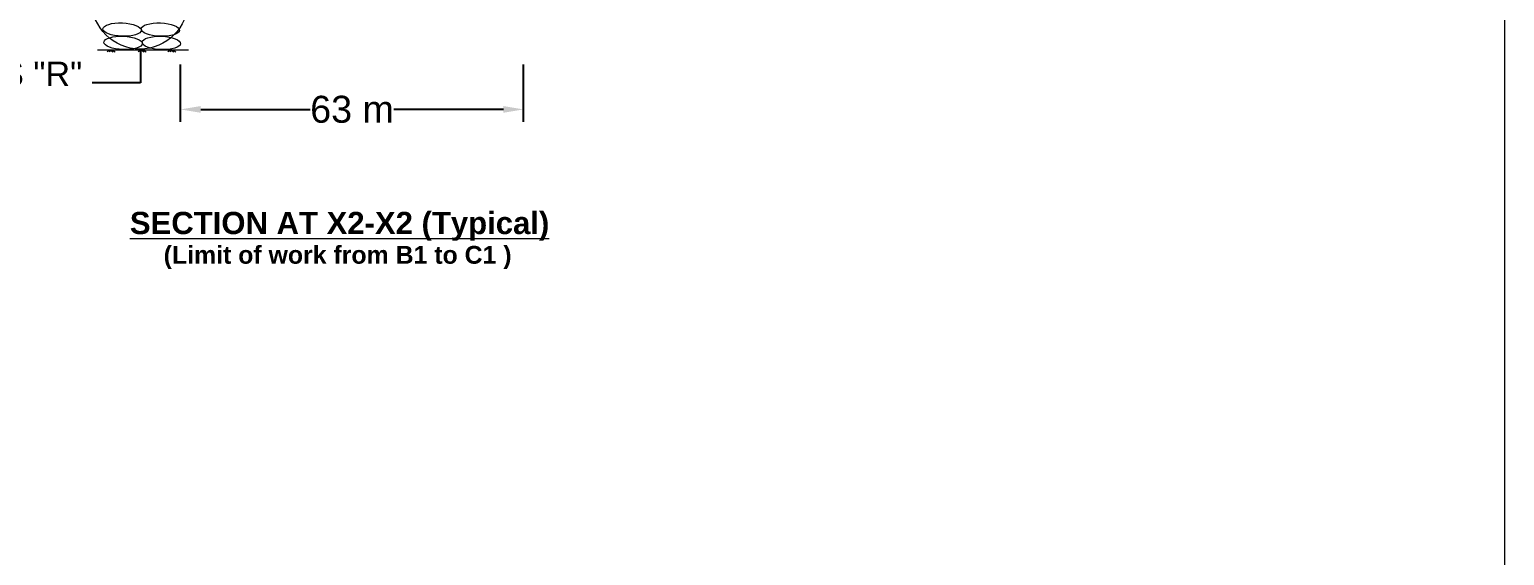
# Model space of a CAD drawing. Header units: inches. Extents: x 15 to 141071, y -30183 to 14738.
# Drawn here: x 70697.5 to 70763.2, y -9386.2 to -9362.8 of the extents above; entities that cross this region are included whole.
import ezdxf

# ---------------------------------------------------------------- set-up
doc = ezdxf.new("R2010")
doc.units = ezdxf.units.IN
doc.header["$MEASUREMENT"] = 0
doc.header["$PDMODE"] = 3
doc.layers.add('LINE', color=7, linetype='Continuous')
doc.layers.add('Long Section Labels', color=7, linetype='Continuous', lineweight=9)
doc.styles.add('Arial B heading -200', font='arialbd.ttf', dxfattribs={"height": 0.6})
doc.styles.get("Standard").update_dxf_attribs({"font": 'arial.ttf'})
doc.dimstyles.get("Standard").update_dxf_attribs({"dimtxt": 0.18, "dimasz": 0.18, "dimexe": 0.18, "dimexo": 0.0625, "dimgap": 0.09, "dimtad": 0, "dimtih": 1, "dimtoh": 1, "dimdec": 4, "dimzin": 0, "dimdsep": 46, "dimtxsty": 'Standard', "dimcen": 0.09, "dimadec": 0, "dimazin": 0, "dimtfac": 1, "dimtdec": 4, "dimtofl": 0, "dimtmove": 0, "dimatfit": 3, "dimfxl": 1, "dimtolj": 1, "dimtzin": 0, "dimarcsym": 0})

# ---------------------------------------------------------------- blocks, each defined once
blk = doc.blocks.new('*D229')
at = {"layer": 'Defpoints', "color": 0, "ltscale": 0.5, "transparency": 16777216}
for p in [(70719.503, -9366.331), (70704.22, -9367.883), (70719.503, -9367.883)]:
    blk.add_point(p, dxfattribs=at)
at = {"layer": 'LINE', "color": 7, "ltscale": 0.5, "transparency": 16777216}
for p, q in [((70704.22, -9366.883), (70704.22, -9364.331)), ((70719.503, -9366.883), (70719.503, -9364.331)), ((70705.12, -9366.331), (70709.994, -9366.331)), ((70718.603, -9366.331), (70713.729, -9366.331))]:
    blk.add_line(p, q, dxfattribs=at)
for points in [[(70705.12, -9366.181), (70705.12, -9366.481), (70704.22, -9366.331)], [(70718.603, -9366.181), (70718.603, -9366.481), (70719.503, -9366.331)]]:
    blk.add_solid(points, dxfattribs=at)
at = {"layer": 'LINE', "color": 7, "lineweight": 20, "ltscale": 0.5, "transparency": 16777216, "insert": (70711.862, -9366.331), "char_height": 1.2, "attachment_point": 5}
blk.add_mtext('\\A1;63 m ', dxfattribs=at)

msp = doc.modelspace()

# ---------------------------------------------------------------- linework, layer by layer
at = {"linetype": 'ByBlock', "lineweight": 20, "ltscale": 0.5}
msp.add_line((70700.524877, -9363.670247), (70704.572683, -9363.670247), dxfattribs=at)
for points in [[(70700.958345, -9363.755092), (70701.074426, -9363.670247), (70701.224903, -9363.772279)], [(70701.047702, -9363.755092), (70701.163783, -9363.670247), (70701.31426, -9363.772279)], [(70702.343342, -9363.755092), (70702.459423, -9363.670247), (70702.6099, -9363.772279)], [(70702.432699, -9363.755092), (70702.54878, -9363.670247), (70702.699257, -9363.772279)], [(70703.656286, -9363.755092), (70703.772367, -9363.670247), (70703.922844, -9363.772279)], [(70703.745643, -9363.755092), (70703.861724, -9363.670247), (70704.012201, -9363.772279)]]:
    msp.add_lwpolyline(points, dxfattribs=at)
at = {"layer": 'LINE', "color": 7, "lineweight": 20, "ltscale": 0.5}
msp.add_circle((70702.416803, -9361.500057), 2.142748, dxfattribs=at)
msp.add_circle((70702.416803, -9361.500057), 2.142748, dxfattribs=at)
for centre in [(70701.624076, -9362.776399), (70703.323366, -9362.777903), (70701.669667, -9363.36992), (70703.368957, -9363.371424)]:
    msp.add_ellipse(centre, major_axis=(-0.855829, 0.032565), ratio=0.347100484, dxfattribs=at)
at = {"layer": 'Long Section Labels'}
msp.add_lwpolyline([(70571.846827, -9318.547084), (70763.191247, -9318.547084), (70763.191247, -9453.846723), (70571.846827, -9453.846723)], close=True, dxfattribs=at)

# ---------------------------------------------------------------- texts
at = {"layer": 'LINE', "color": 7, "lineweight": 20, "ltscale": 0.5, "style": 'Arial B heading -200'}
for s, height, p in [('%%USECTION AT X2-X2 (Typical)', 0.99046911, (70701.966194, -9371.883362)), ('(Limit of work from B1 to C1 )', 0.79237529, (70703.471865, -9373.202394))]:
    msp.add_text(s, height=height, dxfattribs=at).set_placement(p)
at = {"layer": 'LINE', "color": 7, "lineweight": 20, "ltscale": 0.5, "insert": (70687.443904, -9364.205059), "char_height": 1.08842386, "width": 32.26269386, "attachment_point": 1}
msp.add_mtext('SEE DETAILS "R"', dxfattribs=at)
msp.add_mtext('SEE DETAILS "R"', dxfattribs=at)

# ---------------------------------------------------------------- dimensions: what is measured, and where the dimension line sits
at = {"layer": 'LINE', "color": 7, "lineweight": 20, "ltscale": 0.5}
dim = msp.add_linear_dim(base=(70719.503244, -9366.330735), p1=(70704.219761, -9367.88298), p2=(70719.503244, -9367.88298), text='63 m ', dimstyle='Standard', override={"dimtxt": 1.2, "dimasz": 0.9, "dimexe": 2, "dimexo": 1, "dimclrd": 7, "dimclre": 7, "dimclrt": 7, "dimfxl": 100, "dimfxlon": 1, "dimlwd": 65535, "dimlwe": 65535}, dxfattribs=at)
dim.commit()
dim.dimension.update_dxf_attribs({"geometry": '*D229', "text_midpoint": (70711.861502, -9366.330735), "dimtype": 160})

# ---------------------------------------------------------------- leaders
at = {"linetype": 'ByBlock', "lineweight": 20, "ltscale": 0.5}
msp.add_leader([(70702.445983, -9363.642607), (70702.442586, -9365.146137), (70700.285888, -9365.146137)], dimstyle='Standard', override={"dimgap": 0.09, "dimtad": 0, "dimfxl": 700, "dimfxlon": 1}, dxfattribs=at)
msp.add_leader([(70702.445983, -9363.642607), (70702.442586, -9365.146137), (70700.285888, -9365.146137)], dimstyle='Standard', override={"dimgap": 0.09, "dimtad": 0, "dimfxl": 700, "dimfxlon": 1}, dxfattribs=at)

doc.saveas('drawing.dxf')
